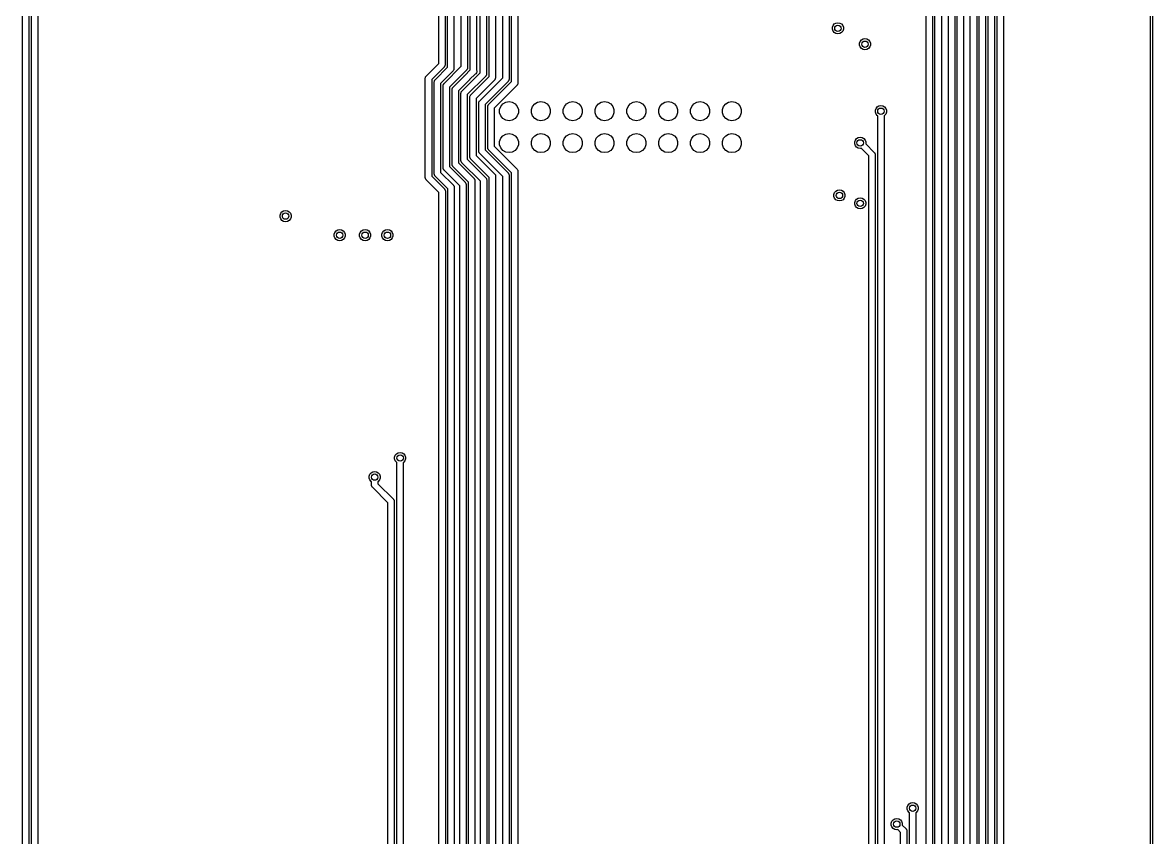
# Model space of a CAD drawing. Extents: x 25 to 346, y -457 to -16.
# Drawn here: x 255.4 to 345.5, y -229.7 to -164.6 of the extents above; entities that cross this region are included whole.
import ezdxf

# ---------------------------------------------------------------- set-up
doc = ezdxf.new("R2010")
doc.units = 0
doc.header["$MEASUREMENT"] = 0
doc.layers.add('BLACK', color=7, linetype='CONTINUOUS')

msp = doc.modelspace()

# ---------------------------------------------------------------- linework, layer by layer
at = {"layer": 'Black'}
for p, q in [((345.365, -456.49), (345.365, -16.585)), ((345.515, -16.51), (345.515, -456.565)), ((331.699, -326.555), (331.699, -20.9983)), ((332.207, -20.9983), (332.207, -326.45)), ((330.987, -294.386), (330.987, -24.0066)), ((331.495, -23.9014), (331.495, -294.386)), ((332.41, -289.052), (332.41, -55.626)), ((332.918, -55.626), (332.918, -289.052)), ((333.121, -322.897), (333.121, -56.388)), ((333.629, -56.4932), (333.629, -322.792)), ((255.372, -325.158), (255.372, -64.897)), ((255.88, -64.897), (255.88, -325.053)), ((256.083, -289.674), (256.083, -66.929)), ((256.591, -66.929), (256.591, -289.674)), ((294.386, -169.35), (294.386, -101.705)), ((294.894, -101.6), (294.894, -169.455)), ((291.879, -168.655), (291.879, -102.216)), ((292.387, -102.11), (292.387, -168.76)), ((292.59, -168.95), (292.59, -102.126)), ((293.098, -102.199), (293.098, -169.055)), ((293.675, -169.055), (293.675, -102)), ((294.183, -101.895), (294.183, -169.16)), ((329.946, -329.882), (329.946, -145.141)), ((330.454, -145.141), (330.454, -329.777)), ((329.235, -331.711), (329.235, -146.587)), ((329.743, -146.482), (329.743, -331.606)), ((328.168, -333.184), (328.168, -147.766)), ((328.676, -147.66), (328.676, -333.079)), ((327.457, -301.117), (327.457, -148.06)), ((327.965, -147.955), (327.965, -301.117)), ((291.084, -168.424), (291.084, -149.014)), ((291.592, -148.82), (291.592, -168.439)), ((288.569, -167.921), (288.569, -151.235)), ((289.077, -151.13), (289.077, -168.026)), ((289.281, -168.216), (289.281, -150.941)), ((289.789, -150.835), (289.789, -168.321)), ((290.373, -168.129), (290.373, -150.651)), ((290.881, -150.546), (290.881, -168.234)), ((319.982, -165.023), (320.035, -164.877)), ((320.035, -164.877), (320.134, -164.758)), ((320.134, -164.758), (320.268, -164.681)), ((320.268, -164.681), (320.421, -164.654)), ((320.421, -164.654), (320.574, -164.681)), ((320.574, -164.681), (320.708, -164.758)), ((320.708, -164.758), (320.807, -164.877)), ((320.807, -164.877), (320.86, -165.023)), ((319.982, -165.177), (319.982, -165.023)), ((320.035, -165.323), (319.982, -165.177)), ((320.134, -165.442), (320.035, -165.323)), ((320.268, -165.519), (320.134, -165.442)), ((320.421, -165.546), (320.268, -165.519)), ((320.574, -165.519), (320.421, -165.546)), ((320.708, -165.442), (320.574, -165.519)), ((320.807, -165.323), (320.708, -165.442)), ((320.86, -165.177), (320.807, -165.323)), ((320.86, -165.023), (320.86, -165.177)), ((322.141, -166.293), (322.194, -166.147)), ((322.141, -166.447), (322.141, -166.293)), ((322.194, -166.593), (322.141, -166.447)), ((322.194, -166.147), (322.293, -166.028)), ((322.293, -166.712), (322.194, -166.593)), ((322.293, -166.028), (322.427, -165.951)), ((322.427, -166.789), (322.293, -166.712)), ((322.427, -165.951), (322.58, -165.924)), ((322.58, -165.924), (322.733, -165.951)), ((322.733, -165.951), (322.867, -166.028)), ((322.867, -166.712), (322.733, -166.789)), ((322.867, -166.028), (322.966, -166.147)), ((322.966, -166.593), (322.867, -166.712)), ((322.966, -166.147), (323.019, -166.293)), ((323.019, -166.447), (322.966, -166.593)), ((323.019, -166.293), (323.019, -166.447)), ((322.58, -166.816), (322.427, -166.789)), ((322.733, -166.789), (322.58, -166.816)), ((287.577, -168.913), (288.569, -167.921)), ((289.003, -168.206), (288.011, -169.198)), ((288.288, -169.208), (289.281, -168.216)), ((289.714, -168.5), (288.722, -169.493)), ((288.999, -169.503), (290.373, -168.129)), ((289.009, -168.197), (289.003, -168.206)), ((289.018, -168.189), (289.009, -168.197)), ((289.035, -168.161), (289.018, -168.189)), ((289.054, -168.134), (289.035, -168.161)), ((289.056, -168.123), (289.054, -168.134)), ((289.062, -168.113), (289.056, -168.123)), ((289.068, -168.08), (289.062, -168.113)), ((289.076, -168.048), (289.068, -168.08)), ((289.077, -168.026), (289.075, -168.037)), ((289.075, -168.037), (289.076, -168.048)), ((290.806, -168.414), (289.433, -169.787)), ((289.721, -168.491), (289.714, -168.5)), ((289.729, -168.484), (289.721, -168.491)), ((289.746, -168.455), (289.729, -168.484)), ((289.765, -168.428), (289.746, -168.455)), ((289.768, -168.417), (289.765, -168.428)), ((289.773, -168.408), (289.768, -168.417)), ((289.779, -168.375), (289.773, -168.408)), ((289.788, -168.343), (289.779, -168.375)), ((289.789, -168.321), (289.787, -168.332)), ((289.787, -168.332), (289.788, -168.343)), ((290.65, -168.857), (291.084, -168.424)), ((290.813, -168.405), (290.806, -168.414)), ((290.821, -168.398), (290.813, -168.405)), ((290.838, -168.369), (290.821, -168.398)), ((290.857, -168.342), (290.838, -168.369)), ((290.86, -168.331), (290.857, -168.342)), ((290.865, -168.321), (290.86, -168.331)), ((290.871, -168.289), (290.865, -168.321)), ((290.88, -168.257), (290.871, -168.289)), ((290.881, -168.234), (290.879, -168.245)), ((290.879, -168.245), (290.88, -168.257)), ((291.592, -168.439), (291.609, -168.485)), ((291.609, -168.485), (291.609, -168.573)), ((287.503, -169.093), (287.504, -169.082)), ((287.503, -177.002), (287.503, -169.093)), ((287.504, -169.071), (287.512, -169.039)), ((287.504, -169.082), (287.504, -169.071)), ((287.512, -169.039), (287.518, -169.006)), ((287.518, -169.006), (287.523, -168.997)), ((287.523, -168.997), (287.526, -168.986)), ((287.526, -168.986), (287.545, -168.959)), ((287.545, -168.959), (287.562, -168.93)), ((287.562, -168.93), (287.571, -168.923)), ((287.571, -168.923), (287.577, -168.913)), ((288.011, -169.198), (288.011, -176.897)), ((288.214, -169.388), (288.216, -169.377)), ((288.214, -176.708), (288.214, -169.388)), ((288.215, -169.366), (288.223, -169.333)), ((288.216, -169.377), (288.215, -169.366)), ((288.223, -169.333), (288.229, -169.301)), ((288.229, -169.301), (288.235, -169.291)), ((288.235, -169.291), (288.238, -169.28)), ((288.238, -169.28), (288.257, -169.253)), ((288.257, -169.253), (288.273, -169.224)), ((288.273, -169.224), (288.282, -169.217)), ((288.282, -169.217), (288.288, -169.208)), ((289.711, -169.818), (290.603, -168.925)), ((291.01, -169.237), (290.144, -170.102)), ((290.422, -170.112), (291.879, -168.655)), ((290.603, -168.925), (290.619, -168.902)), ((290.619, -168.902), (290.635, -168.874)), ((290.635, -168.874), (290.644, -168.867)), ((290.644, -168.867), (290.65, -168.857)), ((292.313, -168.94), (290.855, -170.397)), ((291.016, -169.228), (291.01, -169.237)), ((291.025, -169.221), (291.016, -169.228)), ((291.041, -169.192), (291.025, -169.221)), ((291.057, -169.169), (291.041, -169.192)), ((291.477, -168.75), (291.057, -169.169)), ((291.133, -170.407), (292.59, -168.95)), ((291.522, -168.724), (291.477, -168.75)), ((291.578, -168.656), (291.522, -168.724)), ((293.024, -169.234), (291.567, -170.692)), ((291.609, -168.573), (291.578, -168.656)), ((291.844, -170.886), (293.675, -169.055)), ((294.108, -169.34), (292.278, -171.171)), ((292.319, -168.931), (292.313, -168.94)), ((292.328, -168.923), (292.319, -168.931)), ((292.344, -168.895), (292.328, -168.923)), ((292.363, -168.868), (292.344, -168.895)), ((292.366, -168.857), (292.363, -168.868)), ((292.372, -168.847), (292.366, -168.857)), ((292.377, -168.814), (292.372, -168.847)), ((292.386, -168.782), (292.377, -168.814)), ((292.387, -168.76), (292.385, -168.771)), ((292.385, -168.771), (292.386, -168.782)), ((292.555, -171.18), (294.386, -169.35)), ((293.03, -169.225), (293.024, -169.234)), ((293.039, -169.218), (293.03, -169.225)), ((293.055, -169.189), (293.039, -169.218)), ((293.074, -169.162), (293.055, -169.189)), ((293.077, -169.151), (293.074, -169.162)), ((293.083, -169.142), (293.077, -169.151)), ((293.089, -169.109), (293.083, -169.142)), ((293.097, -169.077), (293.089, -169.109)), ((293.098, -169.055), (293.096, -169.066)), ((293.096, -169.066), (293.097, -169.077)), ((294.115, -169.331), (294.108, -169.34)), ((294.123, -169.324), (294.115, -169.331)), ((294.14, -169.295), (294.123, -169.324)), ((294.159, -169.268), (294.14, -169.295)), ((294.162, -169.257), (294.159, -169.268)), ((294.167, -169.247), (294.162, -169.257)), ((294.173, -169.215), (294.167, -169.247)), ((294.182, -169.183), (294.173, -169.215)), ((294.183, -169.16), (294.181, -169.171)), ((294.181, -169.171), (294.182, -169.183)), ((294.894, -169.455), (294.892, -169.466)), ((294.892, -169.466), (294.893, -169.477)), ((288.722, -169.493), (288.722, -176.603)), ((288.925, -169.682), (288.927, -169.671)), ((288.925, -176.245), (288.925, -169.682)), ((288.926, -169.66), (288.935, -169.628)), ((288.927, -169.671), (288.926, -169.66)), ((288.935, -169.628), (288.94, -169.595)), ((288.94, -169.595), (288.946, -169.586)), ((288.946, -169.586), (288.949, -169.575)), ((288.949, -169.575), (288.968, -169.548)), ((288.968, -169.548), (288.984, -169.519)), ((288.984, -169.519), (288.993, -169.512)), ((288.993, -169.512), (288.999, -169.503)), ((289.433, -169.787), (289.433, -176.14)), ((289.636, -169.997), (289.638, -169.986)), ((289.636, -175.951), (289.636, -169.997)), ((289.637, -169.975), (289.646, -169.943)), ((289.638, -169.986), (289.637, -169.975)), ((289.646, -169.943), (289.651, -169.91)), ((289.651, -169.91), (289.657, -169.901)), ((289.657, -169.901), (289.66, -169.89)), ((289.66, -169.89), (289.679, -169.863)), ((289.679, -169.863), (289.696, -169.834)), ((289.696, -169.834), (289.704, -169.827)), ((289.704, -169.827), (289.711, -169.818)), ((290.144, -170.102), (290.144, -175.846)), ((290.347, -170.292), (290.349, -170.281)), ((290.347, -175.656), (290.347, -170.292)), ((290.348, -170.27), (290.357, -170.238)), ((290.349, -170.281), (290.348, -170.27)), ((290.357, -170.238), (290.363, -170.205)), ((290.363, -170.205), (290.368, -170.195)), ((290.368, -170.195), (290.371, -170.184)), ((290.371, -170.184), (290.39, -170.157)), ((290.39, -170.157), (290.407, -170.129)), ((290.407, -170.129), (290.415, -170.121)), ((290.415, -170.121), (290.422, -170.112)), ((294.82, -169.635), (292.989, -171.465)), ((294.826, -169.626), (294.82, -169.635)), ((294.835, -169.618), (294.826, -169.626)), ((294.851, -169.59), (294.835, -169.618)), ((294.87, -169.562), (294.851, -169.59)), ((294.873, -169.552), (294.87, -169.562)), ((294.879, -169.542), (294.873, -169.552)), ((294.884, -169.509), (294.879, -169.542)), ((294.893, -169.477), (294.884, -169.509)), ((290.855, -170.397), (290.855, -175.551)), ((291.059, -170.586), (291.061, -170.575)), ((291.059, -175.362), (291.059, -170.586)), ((291.06, -170.564), (291.068, -170.532)), ((291.061, -170.575), (291.06, -170.564)), ((291.068, -170.532), (291.074, -170.5)), ((291.074, -170.5), (291.079, -170.49)), ((291.079, -170.49), (291.082, -170.479)), ((291.082, -170.479), (291.101, -170.452)), ((291.101, -170.452), (291.118, -170.423)), ((291.118, -170.423), (291.127, -170.416)), ((291.127, -170.416), (291.133, -170.407)), ((291.567, -170.692), (291.567, -175.256)), ((291.77, -171.065), (291.772, -171.054)), ((291.77, -174.908), (291.77, -171.065)), ((291.771, -171.043), (291.779, -171.011)), ((291.772, -171.054), (291.771, -171.043)), ((291.779, -171.011), (291.785, -170.979)), ((291.785, -170.979), (291.791, -170.969)), ((291.791, -170.969), (291.794, -170.958)), ((291.794, -170.958), (291.813, -170.931)), ((291.813, -170.931), (291.829, -170.902)), ((291.829, -170.902), (291.838, -170.895)), ((291.838, -170.895), (291.844, -170.886)), ((292.278, -171.171), (292.278, -174.803)), ((292.496, -171.273), (292.502, -171.264)), ((292.502, -171.264), (292.505, -171.253)), ((292.505, -171.253), (292.524, -171.226)), ((292.524, -171.226), (292.54, -171.197)), ((292.54, -171.197), (292.549, -171.19)), ((292.549, -171.19), (292.555, -171.18)), ((293.52, -171.334), (293.691, -171.131)), ((293.691, -171.131), (293.921, -170.998)), ((293.921, -170.998), (294.183, -170.952)), ((294.183, -170.952), (294.444, -170.998)), ((294.444, -170.998), (294.674, -171.131)), ((294.674, -171.131), (294.845, -171.334)), ((296.06, -171.334), (296.231, -171.131)), ((296.231, -171.131), (296.461, -170.998)), ((296.461, -170.998), (296.723, -170.952)), ((296.723, -170.952), (296.984, -170.998)), ((296.984, -170.998), (297.214, -171.131)), ((297.214, -171.131), (297.385, -171.334)), ((298.6, -171.334), (298.771, -171.131)), ((298.771, -171.131), (299.001, -170.998)), ((299.001, -170.998), (299.263, -170.952)), ((299.263, -170.952), (299.524, -170.998)), ((299.524, -170.998), (299.754, -171.131)), ((299.754, -171.131), (299.925, -171.334)), ((301.14, -171.334), (301.311, -171.131)), ((301.311, -171.131), (301.541, -170.998)), ((301.541, -170.998), (301.803, -170.952)), ((301.803, -170.952), (302.064, -170.998)), ((302.064, -170.998), (302.294, -171.131)), ((302.294, -171.131), (302.465, -171.334)), ((303.68, -171.334), (303.851, -171.131)), ((303.851, -171.131), (304.081, -170.998)), ((304.081, -170.998), (304.343, -170.952)), ((304.343, -170.952), (304.604, -170.998)), ((304.604, -170.998), (304.834, -171.131)), ((304.834, -171.131), (305.005, -171.334)), ((306.22, -171.334), (306.391, -171.131)), ((306.391, -171.131), (306.621, -170.998)), ((306.621, -170.998), (306.883, -170.952)), ((306.883, -170.952), (307.144, -170.998)), ((307.144, -170.998), (307.374, -171.131)), ((307.374, -171.131), (307.545, -171.334)), ((308.76, -171.334), (308.931, -171.131)), ((308.931, -171.131), (309.161, -170.998)), ((309.161, -170.998), (309.423, -170.952)), ((309.423, -170.952), (309.684, -170.998)), ((309.684, -170.998), (309.914, -171.131)), ((309.914, -171.131), (310.085, -171.334)), ((311.3, -171.334), (311.471, -171.131)), ((311.471, -171.131), (311.701, -170.998)), ((311.701, -170.998), (311.963, -170.952)), ((311.963, -170.952), (312.224, -170.998)), ((312.224, -170.998), (312.454, -171.131)), ((312.454, -171.131), (312.625, -171.334)), ((323.697, -171.297), (323.85, -171.271)), ((323.85, -171.271), (324.003, -171.297)), ((292.481, -171.36), (292.483, -171.349)), ((292.481, -174.613), (292.481, -171.36)), ((292.482, -171.338), (292.491, -171.306)), ((292.483, -171.349), (292.482, -171.338)), ((292.491, -171.306), (292.496, -171.273)), ((292.989, -171.465), (292.989, -174.508)), ((293.43, -171.584), (293.52, -171.334)), ((293.43, -171.85), (293.43, -171.584)), ((293.52, -172.099), (293.43, -171.85)), ((293.691, -172.303), (293.52, -172.099)), ((294.845, -172.099), (294.674, -172.303)), ((294.845, -171.334), (294.936, -171.584)), ((294.936, -171.85), (294.845, -172.099)), ((294.936, -171.584), (294.936, -171.85)), ((295.97, -171.584), (296.06, -171.334)), ((295.97, -171.85), (295.97, -171.584)), ((296.06, -172.099), (295.97, -171.85)), ((296.231, -172.303), (296.06, -172.099)), ((297.385, -172.099), (297.214, -172.303)), ((297.385, -171.334), (297.476, -171.584)), ((297.476, -171.85), (297.385, -172.099)), ((297.476, -171.584), (297.476, -171.85)), ((298.51, -171.584), (298.6, -171.334)), ((298.51, -171.85), (298.51, -171.584)), ((298.6, -172.099), (298.51, -171.85)), ((298.771, -172.303), (298.6, -172.099)), ((299.925, -172.099), (299.754, -172.303)), ((299.925, -171.334), (300.016, -171.584)), ((300.016, -171.85), (299.925, -172.099)), ((300.016, -171.584), (300.016, -171.85)), ((301.05, -171.584), (301.14, -171.334)), ((301.05, -171.85), (301.05, -171.584)), ((301.14, -172.099), (301.05, -171.85)), ((301.311, -172.303), (301.14, -172.099)), ((302.465, -172.099), (302.294, -172.303)), ((302.465, -171.334), (302.556, -171.584)), ((302.556, -171.85), (302.465, -172.099)), ((302.556, -171.584), (302.556, -171.85)), ((303.59, -171.584), (303.68, -171.334)), ((303.59, -171.85), (303.59, -171.584)), ((303.68, -172.099), (303.59, -171.85)), ((303.851, -172.303), (303.68, -172.099)), ((305.005, -172.099), (304.834, -172.303)), ((305.005, -171.334), (305.096, -171.584)), ((305.096, -171.85), (305.005, -172.099)), ((305.096, -171.584), (305.096, -171.85)), ((306.13, -171.584), (306.22, -171.334)), ((306.13, -171.85), (306.13, -171.584)), ((306.22, -172.099), (306.13, -171.85)), ((306.391, -172.303), (306.22, -172.099)), ((307.545, -172.099), (307.374, -172.303)), ((307.545, -171.334), (307.636, -171.584)), ((307.636, -171.85), (307.545, -172.099)), ((307.636, -171.584), (307.636, -171.85)), ((308.67, -171.584), (308.76, -171.334)), ((308.67, -171.85), (308.67, -171.584)), ((308.76, -172.099), (308.67, -171.85)), ((308.931, -172.303), (308.76, -172.099)), ((310.085, -172.099), (309.914, -172.303)), ((310.085, -171.334), (310.176, -171.584)), ((310.176, -171.85), (310.085, -172.099)), ((310.176, -171.584), (310.176, -171.85)), ((311.21, -171.584), (311.3, -171.334)), ((311.21, -171.85), (311.21, -171.584)), ((311.3, -172.099), (311.21, -171.85)), ((311.471, -172.303), (311.3, -172.099)), ((312.625, -172.099), (312.454, -172.303)), ((312.625, -171.334), (312.716, -171.584)), ((312.716, -171.85), (312.625, -172.099)), ((312.716, -171.584), (312.716, -171.85)), ((323.411, -171.639), (323.464, -171.494)), ((323.411, -171.794), (323.411, -171.639)), ((323.464, -171.94), (323.411, -171.794)), ((323.464, -171.494), (323.563, -171.375)), ((323.563, -172.059), (323.464, -171.94)), ((323.563, -171.375), (323.697, -171.297)), ((323.596, -172.077), (323.563, -172.059)), ((323.596, -341.312), (323.596, -172.077)), ((324.003, -171.297), (324.137, -171.375)), ((324.137, -172.059), (324.104, -172.077)), ((324.104, -172.077), (324.104, -341.207)), ((324.137, -171.375), (324.236, -171.494)), ((324.236, -171.94), (324.137, -172.059)), ((324.236, -171.494), (324.289, -171.639)), ((324.289, -171.794), (324.236, -171.94)), ((324.289, -171.639), (324.289, -171.794)), ((293.921, -172.435), (293.691, -172.303)), ((294.183, -172.482), (293.921, -172.435)), ((294.444, -172.435), (294.183, -172.482)), ((294.674, -172.303), (294.444, -172.435)), ((296.461, -172.435), (296.231, -172.303)), ((296.723, -172.482), (296.461, -172.435)), ((296.984, -172.435), (296.723, -172.482)), ((297.214, -172.303), (296.984, -172.435)), ((299.001, -172.435), (298.771, -172.303)), ((299.263, -172.482), (299.001, -172.435)), ((299.524, -172.435), (299.263, -172.482)), ((299.754, -172.303), (299.524, -172.435)), ((301.541, -172.435), (301.311, -172.303)), ((301.803, -172.482), (301.541, -172.435)), ((302.064, -172.435), (301.803, -172.482)), ((302.294, -172.303), (302.064, -172.435)), ((304.081, -172.435), (303.851, -172.303)), ((304.343, -172.482), (304.081, -172.435)), ((304.604, -172.435), (304.343, -172.482)), ((304.834, -172.303), (304.604, -172.435)), ((306.621, -172.435), (306.391, -172.303)), ((306.883, -172.482), (306.621, -172.435)), ((307.144, -172.435), (306.883, -172.482)), ((307.374, -172.303), (307.144, -172.435)), ((309.161, -172.435), (308.931, -172.303)), ((309.423, -172.482), (309.161, -172.435)), ((309.684, -172.435), (309.423, -172.482)), ((309.914, -172.303), (309.684, -172.435)), ((311.701, -172.435), (311.471, -172.303)), ((311.963, -172.482), (311.701, -172.435)), ((312.224, -172.435), (311.963, -172.482)), ((312.454, -172.303), (312.224, -172.435)), ((293.43, -174.124), (293.52, -173.874)), ((293.52, -173.874), (293.691, -173.671)), ((293.691, -173.671), (293.921, -173.538)), ((293.921, -173.538), (294.183, -173.492)), ((294.183, -173.492), (294.444, -173.538)), ((294.444, -173.538), (294.674, -173.671)), ((294.674, -173.671), (294.845, -173.874)), ((294.845, -173.874), (294.936, -174.124)), ((295.97, -174.124), (296.06, -173.874)), ((296.06, -173.874), (296.231, -173.671)), ((296.231, -173.671), (296.461, -173.538)), ((296.461, -173.538), (296.723, -173.492)), ((296.723, -173.492), (296.984, -173.538)), ((296.984, -173.538), (297.214, -173.671)), ((297.214, -173.671), (297.385, -173.874)), ((297.385, -173.874), (297.476, -174.124)), ((298.51, -174.124), (298.6, -173.874)), ((298.6, -173.874), (298.771, -173.671)), ((298.771, -173.671), (299.001, -173.538)), ((299.001, -173.538), (299.263, -173.492)), ((299.263, -173.492), (299.524, -173.538)), ((299.524, -173.538), (299.754, -173.671)), ((299.754, -173.671), (299.925, -173.874)), ((299.925, -173.874), (300.016, -174.124)), ((301.05, -174.124), (301.14, -173.874)), ((301.14, -173.874), (301.311, -173.671)), ((301.311, -173.671), (301.541, -173.538)), ((301.541, -173.538), (301.803, -173.492)), ((301.803, -173.492), (302.064, -173.538)), ((302.064, -173.538), (302.294, -173.671)), ((302.294, -173.671), (302.465, -173.874)), ((302.465, -173.874), (302.556, -174.124)), ((303.59, -174.124), (303.68, -173.874)), ((303.68, -173.874), (303.851, -173.671)), ((303.851, -173.671), (304.081, -173.538)), ((304.081, -173.538), (304.343, -173.492)), ((304.343, -173.492), (304.604, -173.538)), ((304.604, -173.538), (304.834, -173.671)), ((304.834, -173.671), (305.005, -173.874)), ((305.005, -173.874), (305.096, -174.124)), ((306.13, -174.124), (306.22, -173.874)), ((306.22, -173.874), (306.391, -173.671)), ((306.391, -173.671), (306.621, -173.538)), ((306.621, -173.538), (306.883, -173.492)), ((306.883, -173.492), (307.144, -173.538)), ((307.144, -173.538), (307.374, -173.671)), ((307.374, -173.671), (307.545, -173.874)), ((307.545, -173.874), (307.636, -174.124)), ((308.67, -174.124), (308.76, -173.874)), ((308.76, -173.874), (308.931, -173.671)), ((308.931, -173.671), (309.161, -173.538)), ((309.161, -173.538), (309.423, -173.492)), ((309.423, -173.492), (309.684, -173.538)), ((309.684, -173.538), (309.914, -173.671)), ((309.914, -173.671), (310.085, -173.874)), ((310.085, -173.874), (310.176, -174.124)), ((311.21, -174.124), (311.3, -173.874)), ((311.3, -173.874), (311.471, -173.671)), ((311.471, -173.671), (311.701, -173.538)), ((311.701, -173.538), (311.963, -173.492)), ((311.963, -173.492), (312.224, -173.538)), ((312.224, -173.538), (312.454, -173.671)), ((312.454, -173.671), (312.625, -173.874)), ((312.625, -173.874), (312.716, -174.124)), ((321.813, -174.021), (321.912, -173.902)), ((321.912, -173.902), (322.046, -173.825)), ((322.046, -173.825), (322.199, -173.798)), ((322.199, -173.798), (322.352, -173.825)), ((322.352, -173.825), (322.486, -173.902)), ((322.486, -173.902), (322.585, -174.021)), ((292.278, -174.803), (294.108, -176.633)), ((292.483, -174.624), (292.481, -174.613)), ((292.482, -174.635), (292.483, -174.624)), ((292.491, -174.668), (292.482, -174.635)), ((292.496, -174.7), (292.491, -174.668)), ((292.502, -174.71), (292.496, -174.7)), ((292.505, -174.721), (292.502, -174.71)), ((292.524, -174.748), (292.505, -174.721)), ((292.54, -174.777), (292.524, -174.748)), ((292.549, -174.784), (292.54, -174.777)), ((292.555, -174.793), (292.549, -174.784)), ((294.386, -176.624), (292.555, -174.793)), ((292.989, -174.508), (294.82, -176.339)), ((293.43, -174.39), (293.43, -174.124)), ((293.52, -174.639), (293.43, -174.39)), ((293.691, -174.843), (293.52, -174.639)), ((293.921, -174.975), (293.691, -174.843)), ((294.674, -174.843), (294.444, -174.975)), ((294.845, -174.639), (294.674, -174.843)), ((294.936, -174.39), (294.845, -174.639)), ((294.936, -174.124), (294.936, -174.39)), ((295.97, -174.39), (295.97, -174.124)), ((296.06, -174.639), (295.97, -174.39)), ((296.231, -174.843), (296.06, -174.639)), ((296.461, -174.975), (296.231, -174.843)), ((297.214, -174.843), (296.984, -174.975)), ((297.385, -174.639), (297.214, -174.843)), ((297.476, -174.39), (297.385, -174.639)), ((297.476, -174.124), (297.476, -174.39)), ((298.51, -174.39), (298.51, -174.124)), ((298.6, -174.639), (298.51, -174.39)), ((298.771, -174.843), (298.6, -174.639)), ((299.001, -174.975), (298.771, -174.843)), ((299.754, -174.843), (299.524, -174.975)), ((299.925, -174.639), (299.754, -174.843)), ((300.016, -174.39), (299.925, -174.639)), ((300.016, -174.124), (300.016, -174.39)), ((301.05, -174.39), (301.05, -174.124)), ((301.14, -174.639), (301.05, -174.39)), ((301.311, -174.843), (301.14, -174.639)), ((301.541, -174.975), (301.311, -174.843)), ((302.294, -174.843), (302.064, -174.975)), ((302.465, -174.639), (302.294, -174.843)), ((302.556, -174.39), (302.465, -174.639)), ((302.556, -174.124), (302.556, -174.39)), ((303.59, -174.39), (303.59, -174.124)), ((303.68, -174.639), (303.59, -174.39)), ((303.851, -174.843), (303.68, -174.639)), ((304.081, -174.975), (303.851, -174.843)), ((304.834, -174.843), (304.604, -174.975)), ((305.005, -174.639), (304.834, -174.843)), ((305.096, -174.39), (305.005, -174.639)), ((305.096, -174.124), (305.096, -174.39)), ((306.13, -174.39), (306.13, -174.124)), ((306.22, -174.639), (306.13, -174.39)), ((306.391, -174.843), (306.22, -174.639)), ((306.621, -174.975), (306.391, -174.843)), ((307.374, -174.843), (307.144, -174.975)), ((307.545, -174.639), (307.374, -174.843)), ((307.636, -174.39), (307.545, -174.639)), ((307.636, -174.124), (307.636, -174.39)), ((308.67, -174.39), (308.67, -174.124)), ((308.76, -174.639), (308.67, -174.39)), ((308.931, -174.843), (308.76, -174.639)), ((309.161, -174.975), (308.931, -174.843)), ((309.914, -174.843), (309.684, -174.975)), ((310.085, -174.639), (309.914, -174.843)), ((310.176, -174.39), (310.085, -174.639)), ((310.176, -174.124), (310.176, -174.39)), ((311.21, -174.39), (311.21, -174.124)), ((311.3, -174.639), (311.21, -174.39)), ((311.471, -174.843), (311.3, -174.639)), ((311.701, -174.975), (311.471, -174.843)), ((312.454, -174.843), (312.224, -174.975)), ((312.625, -174.639), (312.454, -174.843)), ((312.716, -174.39), (312.625, -174.639)), ((312.716, -174.124), (312.716, -174.39)), ((321.76, -174.167), (321.813, -174.021)), ((321.76, -174.321), (321.76, -174.167)), ((321.813, -174.467), (321.76, -174.321)), ((321.912, -174.586), (321.813, -174.467)), ((322.046, -174.663), (321.912, -174.586)), ((322.199, -174.69), (322.046, -174.663)), ((322.273, -174.677), (322.199, -174.69)), ((322.885, -175.289), (322.273, -174.677)), ((322.585, -174.021), (322.638, -174.167)), ((322.638, -174.167), (322.638, -174.321)), ((322.638, -174.321), (322.638, -174.323)), ((322.638, -174.323), (323.318, -175.004)), ((290.349, -175.667), (290.347, -175.656)), ((290.348, -175.678), (290.349, -175.667)), ((290.357, -175.71), (290.348, -175.678)), ((290.363, -175.743), (290.357, -175.71)), ((290.368, -175.753), (290.363, -175.743)), ((290.371, -175.764), (290.368, -175.753)), ((290.39, -175.791), (290.371, -175.764)), ((290.855, -175.551), (292.33, -177.026)), ((291.061, -175.373), (291.059, -175.362)), ((291.06, -175.384), (291.061, -175.373)), ((291.068, -175.416), (291.06, -175.384)), ((291.074, -175.448), (291.068, -175.416)), ((291.079, -175.458), (291.074, -175.448)), ((291.082, -175.469), (291.079, -175.458)), ((291.101, -175.496), (291.082, -175.469)), ((291.118, -175.525), (291.101, -175.496)), ((291.127, -175.532), (291.118, -175.525)), ((291.133, -175.541), (291.127, -175.532)), ((292.608, -177.016), (291.133, -175.541)), ((291.567, -175.256), (293.042, -176.731)), ((291.772, -174.919), (291.77, -174.908)), ((291.771, -174.93), (291.772, -174.919)), ((291.779, -174.962), (291.771, -174.93)), ((291.785, -174.995), (291.779, -174.962)), ((291.791, -175.004), (291.785, -174.995)), ((291.794, -175.015), (291.791, -175.004)), ((291.813, -175.042), (291.794, -175.015)), ((291.829, -175.071), (291.813, -175.042)), ((291.838, -175.078), (291.829, -175.071)), ((291.844, -175.088), (291.838, -175.078)), ((293.675, -176.918), (291.844, -175.088)), ((294.183, -175.022), (293.921, -174.975)), ((294.444, -174.975), (294.183, -175.022)), ((296.723, -175.022), (296.461, -174.975)), ((296.984, -174.975), (296.723, -175.022)), ((299.263, -175.022), (299.001, -174.975)), ((299.524, -174.975), (299.263, -175.022)), ((301.803, -175.022), (301.541, -174.975)), ((302.064, -174.975), (301.803, -175.022)), ((304.343, -175.022), (304.081, -174.975)), ((304.604, -174.975), (304.343, -175.022)), ((306.883, -175.022), (306.621, -174.975)), ((307.144, -174.975), (306.883, -175.022)), ((309.423, -175.022), (309.161, -174.975)), ((309.684, -174.975), (309.423, -175.022)), ((311.963, -175.022), (311.701, -174.975)), ((312.224, -174.975), (311.963, -175.022)), ((322.885, -343.141), (322.885, -175.289)), ((323.318, -175.004), (323.325, -175.013)), ((323.325, -175.013), (323.333, -175.021)), ((323.333, -175.021), (323.35, -175.049)), ((323.35, -175.049), (323.369, -175.076)), ((323.369, -175.076), (323.372, -175.087)), ((323.372, -175.087), (323.377, -175.097)), ((323.377, -175.097), (323.383, -175.13)), ((323.383, -175.13), (323.392, -175.162)), ((323.392, -175.162), (323.391, -175.173)), ((323.391, -175.173), (323.393, -175.184)), ((323.393, -175.184), (323.393, -343.036)), ((288.722, -176.603), (289.74, -177.62)), ((288.927, -176.256), (288.925, -176.245)), ((288.926, -176.267), (288.927, -176.256)), ((288.935, -176.3), (288.926, -176.267)), ((288.94, -176.332), (288.935, -176.3)), ((288.946, -176.342), (288.94, -176.332)), ((288.949, -176.353), (288.946, -176.342)), ((288.968, -176.38), (288.949, -176.353)), ((288.984, -176.409), (288.968, -176.38)), ((288.993, -176.416), (288.984, -176.409)), ((288.999, -176.425), (288.993, -176.416)), ((290.246, -177.671), (288.999, -176.425)), ((289.433, -176.14), (290.679, -177.387)), ((289.638, -175.962), (289.636, -175.951)), ((289.637, -175.973), (289.638, -175.962)), ((289.646, -176.005), (289.637, -175.973)), ((289.651, -176.038), (289.646, -176.005)), ((289.657, -176.047), (289.651, -176.038)), ((289.66, -176.058), (289.657, -176.047)), ((289.679, -176.085), (289.66, -176.058)), ((289.696, -176.114), (289.679, -176.085)), ((289.704, -176.121), (289.696, -176.114)), ((289.711, -176.13), (289.704, -176.121)), ((290.957, -177.377), (289.711, -176.13)), ((290.144, -175.846), (291.391, -177.092)), ((290.407, -175.819), (290.39, -175.791)), ((290.415, -175.827), (290.407, -175.819)), ((290.422, -175.836), (290.415, -175.827)), ((291.897, -177.311), (290.422, -175.836)), ((294.108, -176.633), (294.115, -176.642)), ((294.115, -176.642), (294.123, -176.65)), ((294.123, -176.65), (294.14, -176.678)), ((294.14, -176.678), (294.159, -176.706)), ((294.386, -244.878), (294.386, -176.624)), ((294.82, -176.339), (294.826, -176.348)), ((294.826, -176.348), (294.835, -176.355)), ((294.835, -176.355), (294.851, -176.384)), ((294.851, -176.384), (294.87, -176.411)), ((294.87, -176.411), (294.873, -176.422)), ((294.873, -176.422), (294.879, -176.431)), ((294.879, -176.431), (294.884, -176.464)), ((294.884, -176.464), (294.893, -176.496)), ((294.893, -176.496), (294.892, -176.507)), ((294.892, -176.507), (294.894, -176.518)), ((294.894, -176.518), (294.894, -244.983)), ((287.504, -177.013), (287.503, -177.002)), ((287.504, -177.024), (287.504, -177.013)), ((287.512, -177.057), (287.504, -177.024)), ((287.518, -177.089), (287.512, -177.057)), ((287.523, -177.099), (287.518, -177.089)), ((287.526, -177.11), (287.523, -177.099)), ((287.545, -177.137), (287.526, -177.11)), ((287.562, -177.166), (287.545, -177.137)), ((287.571, -177.173), (287.562, -177.166)), ((287.577, -177.182), (287.571, -177.173)), ((288.595, -178.2), (287.577, -177.182)), ((288.011, -176.897), (289.028, -177.915)), ((288.216, -176.719), (288.214, -176.708)), ((288.215, -176.73), (288.216, -176.719)), ((288.223, -176.762), (288.215, -176.73)), ((288.229, -176.795), (288.223, -176.762)), ((288.235, -176.804), (288.229, -176.795)), ((288.238, -176.815), (288.235, -176.804)), ((288.257, -176.842), (288.238, -176.815)), ((288.273, -176.871), (288.257, -176.842)), ((288.282, -176.878), (288.273, -176.871)), ((288.288, -176.887), (288.282, -176.878)), ((289.306, -177.905), (288.288, -176.887)), ((290.679, -177.387), (290.686, -177.396)), ((290.686, -177.396), (290.694, -177.403)), ((290.694, -177.403), (290.711, -177.432)), ((290.711, -177.432), (290.73, -177.459)), ((290.73, -177.459), (290.733, -177.47)), ((290.733, -177.47), (290.738, -177.479)), ((290.738, -177.479), (290.744, -177.512)), ((290.744, -177.512), (290.753, -177.544)), ((290.753, -177.544), (290.752, -177.555)), ((290.752, -177.555), (290.754, -177.566)), ((290.754, -177.566), (290.754, -244.094)), ((290.957, -244.284), (290.957, -177.377)), ((291.391, -177.092), (291.397, -177.101)), ((291.397, -177.101), (291.406, -177.108)), ((291.406, -177.108), (291.422, -177.137)), ((291.422, -177.137), (291.441, -177.164)), ((291.441, -177.164), (291.444, -177.175)), ((291.444, -177.175), (291.45, -177.185)), ((291.45, -177.185), (291.455, -177.217)), ((291.455, -177.217), (291.464, -177.249)), ((291.464, -177.249), (291.463, -177.261)), ((291.463, -177.261), (291.465, -177.272)), ((291.465, -177.272), (291.465, -244.389)), ((291.897, -244.35), (291.897, -177.311)), ((292.33, -177.026), (292.337, -177.035)), ((292.337, -177.035), (292.345, -177.042)), ((292.345, -177.042), (292.362, -177.071)), ((292.362, -177.071), (292.381, -177.098)), ((292.381, -177.098), (292.384, -177.109)), ((292.384, -177.109), (292.389, -177.119)), ((292.389, -177.119), (292.395, -177.151)), ((292.395, -177.151), (292.404, -177.183)), ((292.404, -177.183), (292.403, -177.195)), ((292.403, -177.195), (292.405, -177.206)), ((292.405, -177.206), (292.405, -244.455)), ((292.608, -244.644), (292.608, -177.016)), ((293.042, -176.731), (293.048, -176.741)), ((293.048, -176.741), (293.057, -176.748)), ((293.057, -176.748), (293.073, -176.776)), ((293.073, -176.776), (293.092, -176.804)), ((293.092, -176.804), (293.095, -176.814)), ((293.095, -176.814), (293.101, -176.824)), ((293.101, -176.824), (293.106, -176.857)), ((293.106, -176.857), (293.115, -176.889)), ((293.115, -176.889), (293.114, -176.9)), ((293.114, -176.9), (293.116, -176.911)), ((293.116, -176.911), (293.116, -244.749)), ((293.675, -244.583), (293.675, -176.918)), ((294.159, -176.706), (294.162, -176.716)), ((294.162, -176.716), (294.167, -176.726)), ((294.167, -176.726), (294.173, -176.759)), ((294.173, -176.759), (294.182, -176.791)), ((294.182, -176.791), (294.181, -176.802)), ((294.181, -176.802), (294.183, -176.813)), ((294.183, -176.813), (294.183, -244.688)), ((288.595, -243.567), (288.595, -178.2)), ((289.028, -177.915), (289.035, -177.924)), ((289.035, -177.924), (289.043, -177.931)), ((289.043, -177.931), (289.06, -177.96)), ((289.06, -177.96), (289.079, -177.987)), ((289.079, -177.987), (289.082, -177.998)), ((289.082, -177.998), (289.087, -178.008)), ((289.087, -178.008), (289.093, -178.04)), ((289.093, -178.04), (289.102, -178.072)), ((289.102, -178.072), (289.101, -178.084)), ((289.101, -178.084), (289.103, -178.095)), ((289.103, -178.095), (289.103, -243.672)), ((289.306, -243.862), (289.306, -177.905)), ((289.74, -177.62), (289.746, -177.63)), ((289.746, -177.63), (289.755, -177.637)), ((289.755, -177.637), (289.771, -177.665)), ((289.771, -177.665), (289.79, -177.693)), ((289.79, -177.693), (289.793, -177.703)), ((289.793, -177.703), (289.799, -177.713)), ((289.799, -177.713), (289.804, -177.746)), ((289.804, -177.746), (289.813, -177.778)), ((289.813, -177.778), (289.812, -177.789)), ((289.812, -177.789), (289.814, -177.8)), ((289.814, -177.8), (289.814, -243.967)), ((290.246, -243.989), (290.246, -177.671)), ((320.109, -178.358), (320.162, -178.212)), ((320.109, -178.512), (320.109, -178.358)), ((320.162, -178.212), (320.261, -178.093)), ((320.261, -178.093), (320.395, -178.016)), ((320.395, -178.016), (320.548, -177.989)), ((320.548, -177.989), (320.701, -178.016)), ((320.701, -178.016), (320.835, -178.093)), ((320.835, -178.093), (320.934, -178.212)), ((320.934, -178.212), (320.987, -178.358)), ((320.987, -178.358), (320.987, -178.512)), ((320.162, -178.658), (320.109, -178.512)), ((320.261, -178.777), (320.162, -178.658)), ((320.395, -178.854), (320.261, -178.777)), ((320.548, -178.881), (320.395, -178.854)), ((320.701, -178.854), (320.548, -178.881)), ((320.835, -178.777), (320.701, -178.854)), ((320.934, -178.658), (320.835, -178.777)), ((320.987, -178.512), (320.934, -178.658)), ((321.76, -178.993), (321.813, -178.847)), ((321.76, -179.147), (321.76, -178.993)), ((321.813, -179.293), (321.76, -179.147)), ((321.813, -178.847), (321.912, -178.728)), ((321.912, -179.412), (321.813, -179.293)), ((321.912, -178.728), (322.046, -178.651)), ((322.046, -178.651), (322.199, -178.624)), ((322.199, -178.624), (322.352, -178.651)), ((322.352, -178.651), (322.486, -178.728)), ((322.486, -178.728), (322.585, -178.847)), ((322.585, -179.293), (322.486, -179.412)), ((322.585, -178.847), (322.638, -178.993)), ((322.638, -179.147), (322.585, -179.293)), ((322.638, -178.993), (322.638, -179.147)), ((275.913, -180.009), (275.966, -179.863)), ((275.913, -180.163), (275.913, -180.009)), ((275.966, -180.309), (275.913, -180.163)), ((275.966, -179.863), (276.065, -179.744)), ((276.065, -179.744), (276.199, -179.667)), ((276.199, -179.667), (276.352, -179.64)), ((276.352, -179.64), (276.505, -179.667)), ((276.505, -179.667), (276.639, -179.744)), ((276.639, -179.744), (276.738, -179.863)), ((276.738, -179.863), (276.791, -180.009)), ((276.791, -180.163), (276.738, -180.309)), ((276.791, -180.009), (276.791, -180.163)), ((322.046, -179.489), (321.912, -179.412)), ((322.199, -179.516), (322.046, -179.489)), ((322.352, -179.489), (322.199, -179.516)), ((322.486, -179.412), (322.352, -179.489)), ((276.065, -180.428), (275.966, -180.309)), ((276.199, -180.505), (276.065, -180.428)), ((276.352, -180.532), (276.199, -180.505)), ((276.505, -180.505), (276.352, -180.532)), ((276.639, -180.428), (276.505, -180.505)), ((276.738, -180.309), (276.639, -180.428)), ((280.517, -181.191), (280.67, -181.164)), ((280.67, -181.164), (280.823, -181.191)), ((282.549, -181.191), (282.702, -181.164)), ((282.702, -181.164), (282.855, -181.191)), ((284.327, -181.191), (284.48, -181.164)), ((284.48, -181.164), (284.633, -181.191)), ((280.231, -181.533), (280.284, -181.387)), ((280.231, -181.687), (280.231, -181.533)), ((280.284, -181.833), (280.231, -181.687)), ((280.284, -181.387), (280.383, -181.268)), ((280.383, -181.952), (280.284, -181.833)), ((280.383, -181.268), (280.517, -181.191)), ((280.517, -182.029), (280.383, -181.952)), ((280.67, -182.056), (280.517, -182.029)), ((280.823, -182.029), (280.67, -182.056)), ((280.823, -181.191), (280.957, -181.268)), ((280.957, -181.952), (280.823, -182.029)), ((280.957, -181.268), (281.056, -181.387)), ((281.056, -181.833), (280.957, -181.952)), ((281.056, -181.387), (281.109, -181.533)), ((281.109, -181.687), (281.056, -181.833)), ((281.109, -181.533), (281.109, -181.687)), ((282.263, -181.533), (282.316, -181.387)), ((282.263, -181.687), (282.263, -181.533)), ((282.316, -181.833), (282.263, -181.687)), ((282.316, -181.387), (282.415, -181.268)), ((282.415, -181.952), (282.316, -181.833)), ((282.415, -181.268), (282.549, -181.191)), ((282.549, -182.029), (282.415, -181.952)), ((282.702, -182.056), (282.549, -182.029)), ((282.855, -182.029), (282.702, -182.056)), ((282.855, -181.191), (282.989, -181.268)), ((282.989, -181.952), (282.855, -182.029)), ((282.989, -181.268), (283.088, -181.387)), ((283.088, -181.833), (282.989, -181.952)), ((283.088, -181.387), (283.141, -181.533)), ((283.141, -181.687), (283.088, -181.833)), ((283.141, -181.533), (283.141, -181.687)), ((284.041, -181.533), (284.094, -181.387)), ((284.041, -181.687), (284.041, -181.533)), ((284.094, -181.833), (284.041, -181.687)), ((284.094, -181.387), (284.193, -181.268)), ((284.193, -181.952), (284.094, -181.833)), ((284.193, -181.268), (284.327, -181.191)), ((284.327, -182.029), (284.193, -181.952)), ((284.48, -182.056), (284.327, -182.029)), ((284.633, -182.029), (284.48, -182.056)), ((284.633, -181.191), (284.767, -181.268)), ((284.767, -181.952), (284.633, -182.029)), ((284.767, -181.268), (284.866, -181.387)), ((284.866, -181.833), (284.767, -181.952)), ((284.866, -181.387), (284.919, -181.533)), ((284.919, -181.687), (284.866, -181.833)), ((284.919, -181.533), (284.919, -181.687)), ((285.057, -199.313), (285.11, -199.167)), ((285.11, -199.167), (285.209, -199.048)), ((285.209, -199.048), (285.343, -198.971)), ((285.343, -198.971), (285.496, -198.944)), ((285.496, -198.944), (285.649, -198.971)), ((285.649, -198.971), (285.783, -199.048)), ((285.783, -199.048), (285.882, -199.167)), ((285.882, -199.167), (285.935, -199.313)), ((285.057, -199.467), (285.057, -199.313)), ((285.11, -199.613), (285.057, -199.467)), ((285.209, -199.732), (285.11, -199.613)), ((285.229, -199.743), (285.209, -199.732)), ((285.229, -243.721), (285.229, -199.743)), ((285.783, -199.732), (285.737, -199.758)), ((285.737, -199.758), (285.737, -243.616)), ((285.882, -199.613), (285.783, -199.732)), ((285.935, -199.467), (285.882, -199.613)), ((285.935, -199.313), (285.935, -199.467)), ((283.025, -200.837), (283.078, -200.691)), ((283.025, -200.991), (283.025, -200.837)), ((283.078, -201.137), (283.025, -200.991)), ((283.078, -200.691), (283.177, -200.572)), ((283.177, -200.572), (283.311, -200.495)), ((283.311, -200.495), (283.464, -200.468)), ((283.464, -200.468), (283.617, -200.495)), ((283.617, -200.495), (283.751, -200.572)), ((283.751, -200.572), (283.85, -200.691)), ((283.85, -200.691), (283.903, -200.837)), ((283.903, -200.991), (283.85, -201.137)), ((283.903, -200.837), (283.903, -200.991)), ((283.177, -201.256), (283.078, -201.137)), ((283.21, -201.275), (283.177, -201.256)), ((283.21, -201.543), (283.21, -201.275)), ((283.212, -201.554), (283.21, -201.543)), ((283.211, -201.565), (283.212, -201.554)), ((283.22, -201.597), (283.211, -201.565)), ((283.225, -201.629), (283.22, -201.597)), ((283.231, -201.639), (283.225, -201.629)), ((283.234, -201.65), (283.231, -201.639)), ((283.253, -201.677), (283.234, -201.65)), ((283.269, -201.706), (283.253, -201.677)), ((283.278, -201.713), (283.269, -201.706)), ((283.284, -201.722), (283.278, -201.713)), ((284.518, -202.956), (283.284, -201.722)), ((283.751, -201.256), (283.718, -201.275)), ((283.718, -201.275), (283.718, -201.437)), ((283.718, -201.437), (284.952, -202.671)), ((283.85, -201.137), (283.751, -201.256)), ((284.952, -202.671), (284.958, -202.68)), ((284.958, -202.68), (284.967, -202.687)), ((284.967, -202.687), (284.983, -202.716)), ((284.983, -202.716), (285.002, -202.743)), ((285.002, -202.743), (285.005, -202.754)), ((285.005, -202.754), (285.011, -202.764)), ((285.011, -202.764), (285.017, -202.797)), ((285.017, -202.797), (285.025, -202.829)), ((284.518, -253.657), (284.518, -202.956)), ((285.025, -202.829), (285.024, -202.84)), ((285.024, -202.84), (285.026, -202.851)), ((285.026, -202.851), (285.026, -253.552)), ((325.951, -227.253), (326.004, -227.107)), ((326.004, -227.107), (326.103, -226.988)), ((326.103, -226.988), (326.237, -226.911)), ((326.237, -226.911), (326.39, -226.884)), ((326.39, -226.884), (326.543, -226.911)), ((326.543, -226.911), (326.677, -226.988)), ((326.677, -226.988), (326.776, -227.107)), ((326.776, -227.107), (326.829, -227.253)), ((325.951, -227.407), (325.951, -227.253)), ((326.004, -227.553), (325.951, -227.407)), ((326.103, -227.672), (326.004, -227.553)), ((326.136, -227.691), (326.103, -227.672)), ((326.136, -338.772), (326.136, -227.691)), ((326.677, -227.672), (326.644, -227.691)), ((326.644, -227.691), (326.644, -338.667)), ((326.776, -227.553), (326.677, -227.672)), ((326.829, -227.407), (326.776, -227.553)), ((326.829, -227.253), (326.829, -227.407)), ((324.681, -228.523), (324.734, -228.377)), ((324.681, -228.677), (324.681, -228.523)), ((324.734, -228.823), (324.681, -228.677)), ((324.734, -228.377), (324.833, -228.258)), ((324.833, -228.942), (324.734, -228.823)), ((324.833, -228.258), (324.967, -228.181)), ((324.967, -229.019), (324.833, -228.942)), ((324.967, -228.181), (325.12, -228.154)), ((325.12, -228.154), (325.273, -228.181)), ((325.273, -228.181), (325.407, -228.258)), ((325.407, -228.258), (325.506, -228.377)), ((325.506, -228.377), (325.559, -228.523)), ((325.559, -228.523), (325.559, -228.677)), ((325.559, -228.677), (325.559, -228.679)), ((325.559, -228.679), (325.858, -228.979)), ((325.12, -229.046), (324.967, -229.019)), ((325.194, -229.033), (325.12, -229.046)), ((325.425, -229.264), (325.194, -229.033)), ((325.425, -340.601), (325.425, -229.264)), ((325.858, -228.979), (325.865, -228.988)), ((325.865, -228.988), (325.873, -228.996)), ((325.873, -228.996), (325.89, -229.024)), ((325.89, -229.024), (325.909, -229.051)), ((325.909, -229.051), (325.912, -229.062)), ((325.912, -229.062), (325.917, -229.072)), ((325.917, -229.072), (325.923, -229.105)), ((325.923, -229.105), (325.932, -229.137)), ((325.932, -229.137), (325.931, -229.148)), ((325.931, -229.148), (325.933, -229.159)), ((325.933, -229.159), (325.933, -340.496))]:
    msp.add_line(p, q, dxfattribs=at)
for centre in [(320.421, -165.1), (322.58, -166.37), (323.85, -171.717), (322.199, -174.244), (320.548, -178.435), (322.199, -179.07), (276.352, -180.086), (280.67, -181.61), (282.702, -181.61), (284.48, -181.61), (285.496, -199.39), (283.464, -200.914), (326.39, -227.33), (325.12, -228.6)]:
    msp.add_circle(centre, 0.254, dxfattribs=at)

doc.saveas('drawing.dxf')
